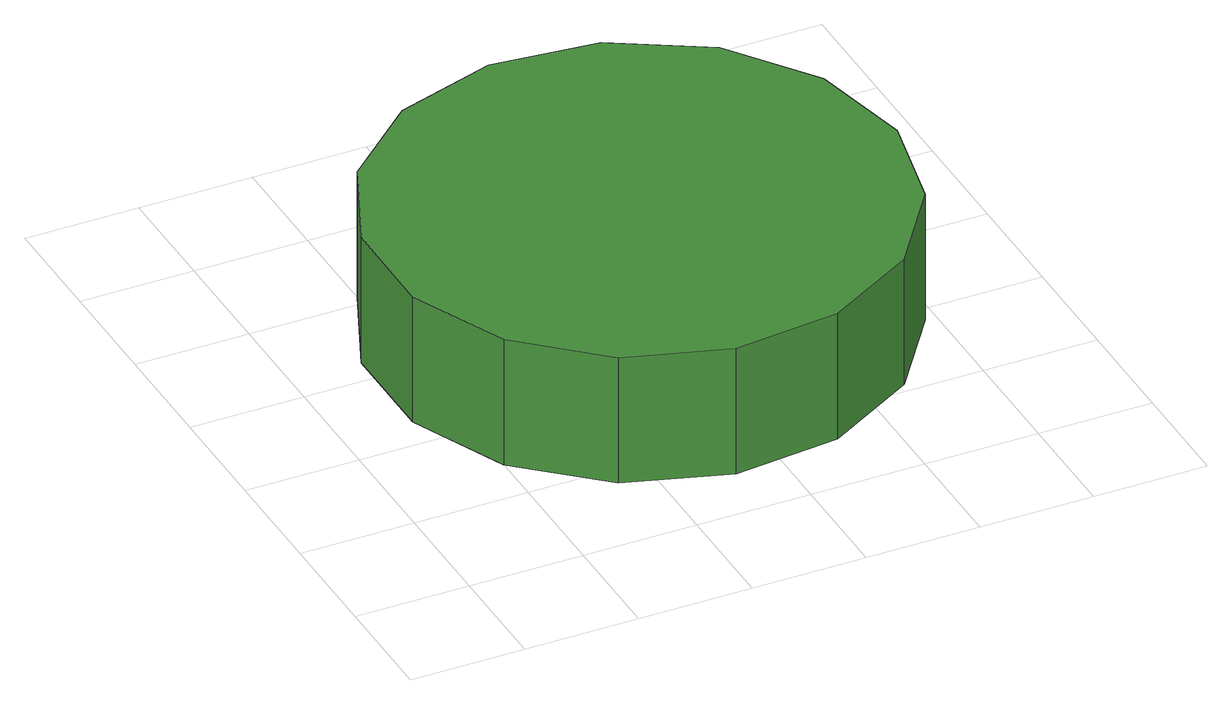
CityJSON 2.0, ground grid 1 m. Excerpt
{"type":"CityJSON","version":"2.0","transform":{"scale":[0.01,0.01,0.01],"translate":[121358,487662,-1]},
"CityObjects":{
"tree1":{"type":"SolitaryVegetationObject","attributes":{"function":"something"},"geometry":[{"type":"MultiSurface","lod":"1","boundaries":[[[0,1,2,3,4,5,6,7,8,9,10,11,12,13,14]],[[15,16,17,18,19,20,21,22,23,24,25,26,27,28,29]],[[0,29,28,1]],[[1,28,27,2]],[[2,27,26,3]],[[3,26,25,4]],[[4,25,24,5]],[[5,24,23,6]],[[6,23,22,7]],[[7,22,21,8]],[[8,21,20,9]],[[9,20,19,10]],[[10,19,18,11]],[[11,18,17,12]],[[12,17,16,13]],[[13,16,15,14]],[[14,15,29,0]]]}]}
},
"vertices":[
[510,277,194],[490,369,194],[435,445,194],[354,492,194],[260,502,194],[170,473,194],[100,410,194],[62,324,194],[62,230,194],[100,144,194],[170,81,194],[260,52,194],[354,62,194],[435,109,194],[490,185,194],[490,185,75],[435,109,75],[354,62,75],[260,52,75],[170,81,75],[100,144,75],[62,230,75],[62,324,75],[100,410,75],[170,473,75],[260,502,75],[354,492,75],[435,445,75],[490,369,75],[510,277,75]
]}
